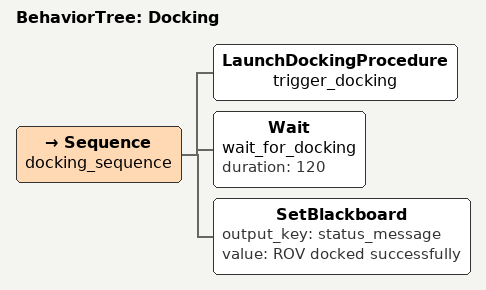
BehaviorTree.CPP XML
<?xml version="1.0" encoding="UTF-8"?>
<!-- Calls /blueye/start_docking (std_srvs/SetBool) then waits for the
     ArUco-based docking controller to complete.
     Requires stonefish_docking.launch.py to be running before this fires. -->
<root BTCPP_format="4" main_tree_to_execute="Docking">
  <BehaviorTree ID="Docking">
    <Sequence name="docking_sequence">
      <LaunchDockingProcedure name="trigger_docking"/>
      <!-- Wait for the docking controller to complete its approach and lock -->
      <Wait name="wait_for_docking" duration="120"/>
      <SetBlackboard output_key="status_message" value="ROV docked successfully"/>
    </Sequence>
  </BehaviorTree>
</root>
